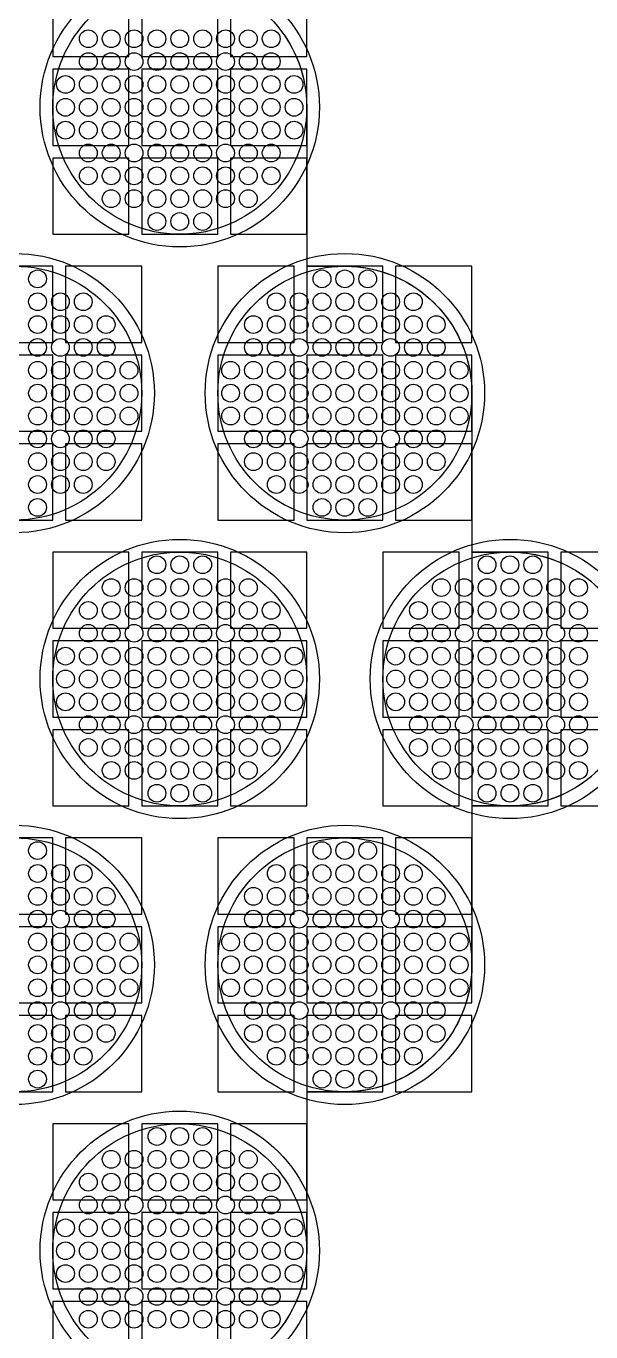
# Model space of a CAD drawing. Extents: x -49 to 54, y -38 to 38.
# Drawn here: x -23.79 to -21.57, y -4.14 to 1 of the extents above; entities that cross this region are included whole.
import ezdxf

# ---------------------------------------------------------------- set-up
doc = ezdxf.new("R2010")
doc.units = 0
for name, color, linetype in [('BACK_LAYER', 5, 'CONTINUOUS'), ('COND_LAYER_LOWER_ELECTRODE', 6, 'CONTINUOUS'), ('CONDUCTIVE_LAYER_BACK_LAYER', 2, 'CONTINUOUS'), ('EMITTER', 3, 'CONTINUOUS'), ('LOWER_ELECTRODE', 1, 'CONTINUOUS')]:
    doc.layers.add(name, color=color, linetype=linetype)

msp = doc.modelspace()

# ---------------------------------------------------------------- linework, layer by layer
at = {"layer": 'BACK_LAYER'}
for points in [[(-23.6884, 0.8807), (-23.3884, 0.8807), (-23.3884, 1.1807), (-23.6884, 1.1807)], [(-23.3384, 0.8807), (-23.0384, 0.8807), (-23.0384, 1.1807), (-23.3384, 1.1807)], [(-22.9884, 0.8807), (-22.6884, 0.8807), (-22.6884, 1.1807), (-22.9884, 1.1807)], [(-23.6884, 0.5307), (-23.3884, 0.5307), (-23.3884, 0.8307), (-23.6884, 0.8307)], [(-23.3384, 0.5307), (-23.0384, 0.5307), (-23.0384, 0.8307), (-23.3384, 0.8307)], [(-22.9884, 0.5307), (-22.6884, 0.5307), (-22.6884, 0.8307), (-22.9884, 0.8307)], [(-23.6884, 0.1807), (-23.3884, 0.1807), (-23.3884, 0.4807), (-23.6884, 0.4807)], [(-23.3384, 0.1807), (-23.0384, 0.1807), (-23.0384, 0.4807), (-23.3384, 0.4807)], [(-22.9884, 0.1807), (-22.6884, 0.1807), (-22.6884, 0.4807), (-22.9884, 0.4807)], [(-23.9884, -0.2451), (-23.6884, -0.2451), (-23.6884, 0.0549), (-23.9884, 0.0549)], [(-23.6384, -0.2451), (-23.3384, -0.2451), (-23.3384, 0.0549), (-23.6384, 0.0549)], [(-23.0384, -0.2451), (-22.7384, -0.2451), (-22.7384, 0.0549), (-23.0384, 0.0549)], [(-22.6884, -0.2451), (-22.3884, -0.2451), (-22.3884, 0.0549), (-22.6884, 0.0549)], [(-22.3384, -0.2451), (-22.0384, -0.2451), (-22.0384, 0.0549), (-22.3384, 0.0549)], [(-23.9884, -0.5951), (-23.6884, -0.5951), (-23.6884, -0.2951), (-23.9884, -0.2951)], [(-23.6384, -0.5951), (-23.3384, -0.5951), (-23.3384, -0.2951), (-23.6384, -0.2951)], [(-23.0384, -0.5951), (-22.7384, -0.5951), (-22.7384, -0.2951), (-23.0384, -0.2951)], [(-22.6884, -0.5951), (-22.3884, -0.5951), (-22.3884, -0.2951), (-22.6884, -0.2951)], [(-22.3384, -0.5951), (-22.0384, -0.5951), (-22.0384, -0.2951), (-22.3384, -0.2951)], [(-23.9884, -0.9451), (-23.6884, -0.9451), (-23.6884, -0.6451), (-23.9884, -0.6451)], [(-23.6384, -0.9451), (-23.3384, -0.9451), (-23.3384, -0.6451), (-23.6384, -0.6451)], [(-23.0384, -0.9451), (-22.7384, -0.9451), (-22.7384, -0.6451), (-23.0384, -0.6451)], [(-22.6884, -0.9451), (-22.3884, -0.9451), (-22.3884, -0.6451), (-22.6884, -0.6451)], [(-22.3384, -0.9451), (-22.0384, -0.9451), (-22.0384, -0.6451), (-22.3384, -0.6451)], [(-23.6884, -1.3709), (-23.3884, -1.3709), (-23.3884, -1.0709), (-23.6884, -1.0709)], [(-23.3384, -1.3709), (-23.0384, -1.3709), (-23.0384, -1.0709), (-23.3384, -1.0709)], [(-22.9884, -1.3709), (-22.6884, -1.3709), (-22.6884, -1.0709), (-22.9884, -1.0709)], [(-22.3884, -1.3709), (-22.0884, -1.3709), (-22.0884, -1.0709), (-22.3884, -1.0709)], [(-22.0384, -1.3709), (-21.7384, -1.3709), (-21.7384, -1.0709), (-22.0384, -1.0709)], [(-21.6884, -1.3709), (-21.3884, -1.3709), (-21.3884, -1.0709), (-21.6884, -1.0709)], [(-23.6884, -1.7209), (-23.3884, -1.7209), (-23.3884, -1.4209), (-23.6884, -1.4209)], [(-23.3384, -1.7209), (-23.0384, -1.7209), (-23.0384, -1.4209), (-23.3384, -1.4209)], [(-22.9884, -1.7209), (-22.6884, -1.7209), (-22.6884, -1.4209), (-22.9884, -1.4209)], [(-22.3884, -1.7209), (-22.0884, -1.7209), (-22.0884, -1.4209), (-22.3884, -1.4209)], [(-22.0384, -1.7209), (-21.7384, -1.7209), (-21.7384, -1.4209), (-22.0384, -1.4209)], [(-21.6884, -1.7209), (-21.3884, -1.7209), (-21.3884, -1.4209), (-21.6884, -1.4209)], [(-23.6884, -2.0709), (-23.3884, -2.0709), (-23.3884, -1.7709), (-23.6884, -1.7709)], [(-23.3384, -2.0709), (-23.0384, -2.0709), (-23.0384, -1.7709), (-23.3384, -1.7709)], [(-22.9884, -2.0709), (-22.6884, -2.0709), (-22.6884, -1.7709), (-22.9884, -1.7709)], [(-22.3884, -2.0709), (-22.0884, -2.0709), (-22.0884, -1.7709), (-22.3884, -1.7709)], [(-22.0384, -2.0709), (-21.7384, -2.0709), (-21.7384, -1.7709), (-22.0384, -1.7709)], [(-21.6884, -2.0709), (-21.3884, -2.0709), (-21.3884, -1.7709), (-21.6884, -1.7709)], [(-23.9884, -2.4968), (-23.6884, -2.4968), (-23.6884, -2.1968), (-23.9884, -2.1968)], [(-23.6384, -2.4968), (-23.3384, -2.4968), (-23.3384, -2.1968), (-23.6384, -2.1968)], [(-23.0384, -2.4968), (-22.7384, -2.4968), (-22.7384, -2.1968), (-23.0384, -2.1968)], [(-22.6884, -2.4968), (-22.3884, -2.4968), (-22.3884, -2.1968), (-22.6884, -2.1968)], [(-22.3384, -2.4968), (-22.0384, -2.4968), (-22.0384, -2.1968), (-22.3384, -2.1968)], [(-23.9884, -2.8468), (-23.6884, -2.8468), (-23.6884, -2.5468), (-23.9884, -2.5468)], [(-23.6384, -2.8468), (-23.3384, -2.8468), (-23.3384, -2.5468), (-23.6384, -2.5468)], [(-23.0384, -2.8468), (-22.7384, -2.8468), (-22.7384, -2.5468), (-23.0384, -2.5468)], [(-22.6884, -2.8468), (-22.3884, -2.8468), (-22.3884, -2.5468), (-22.6884, -2.5468)], [(-22.3384, -2.8468), (-22.0384, -2.8468), (-22.0384, -2.5468), (-22.3384, -2.5468)], [(-23.9884, -3.1968), (-23.6884, -3.1968), (-23.6884, -2.8968), (-23.9884, -2.8968)], [(-23.6384, -3.1968), (-23.3384, -3.1968), (-23.3384, -2.8968), (-23.6384, -2.8968)], [(-23.0384, -3.1968), (-22.7384, -3.1968), (-22.7384, -2.8968), (-23.0384, -2.8968)], [(-22.6884, -3.1968), (-22.3884, -3.1968), (-22.3884, -2.8968), (-22.6884, -2.8968)], [(-22.3384, -3.1968), (-22.0384, -3.1968), (-22.0384, -2.8968), (-22.3384, -2.8968)], [(-23.6884, -3.6226), (-23.3884, -3.6226), (-23.3884, -3.3226), (-23.6884, -3.3226)], [(-23.3384, -3.6226), (-23.0384, -3.6226), (-23.0384, -3.3226), (-23.3384, -3.3226)], [(-22.9884, -3.6226), (-22.6884, -3.6226), (-22.6884, -3.3226), (-22.9884, -3.3226)], [(-23.6884, -3.9726), (-23.3884, -3.9726), (-23.3884, -3.6726), (-23.6884, -3.6726)], [(-23.3384, -3.9726), (-23.0384, -3.9726), (-23.0384, -3.6726), (-23.3384, -3.6726)], [(-22.9884, -3.9726), (-22.6884, -3.9726), (-22.6884, -3.6726), (-22.9884, -3.6726)], [(-23.6884, -4.3226), (-23.3884, -4.3226), (-23.3884, -4.0226), (-23.6884, -4.0226)], [(-23.3384, -4.3226), (-23.0384, -4.3226), (-23.0384, -4.0226), (-23.3384, -4.0226)], [(-22.9884, -4.3226), (-22.6884, -4.3226), (-22.6884, -4.0226), (-22.9884, -4.0226)]]:
    msp.add_lwpolyline(points, close=True, dxfattribs=at)
at = {"layer": 'COND_LAYER_LOWER_ELECTRODE'}
for centre in [(-23.1884, 0.6807), (-23.8384, -0.4451), (-22.5384, -0.4451), (-23.1884, -1.5709), (-21.8884, -1.5709), (-23.8384, -2.6968), (-22.5384, -2.6968), (-23.1884, -3.8226)]:
    msp.add_circle(centre, 0.55, dxfattribs=at)
at = {"layer": 'CONDUCTIVE_LAYER_BACK_LAYER'}
for points in [[(-22.8111, 1.0088), (-22.7983, 0.9936), (-22.7862, 0.9778), (-22.7747, 0.9616), (-22.7639, 0.9449), (-22.7537, 0.9279), (-22.7442, 0.9104), (-22.7354, 0.8925), (-22.7274, 0.8744), (-22.72, 0.8559), (-22.7135, 0.8371), (-22.7076, 0.8181), (-22.7025, 0.7989), (-22.6982, 0.7795), (-22.6947, 0.7599), (-22.6919, 0.7402), (-22.6899, 0.7205), (-22.6888, 0.7006), (-22.6884, 0.6807), (-22.6884, 0.0548), (-22.5284, 0.0548), (-22.5086, 0.054), (-22.4887, 0.0524), (-22.469, 0.0501), (-22.4494, 0.0469), (-22.4299, 0.043), (-22.4106, 0.0383), (-22.3914, 0.0328), (-22.3726, 0.0266), (-22.3539, 0.0196), (-22.3356, 0.0119), (-22.3176, 0.0035), (-22.2999, -0.0056), (-22.2826, -0.0154), (-22.2658, -0.0259), (-22.2493, -0.0371), (-22.2333, -0.0489), (-22.2178, -0.0614), (-22.2028, -0.0744), (-22.1883, -0.088), (-22.1744, -0.1022), (-22.1611, -0.117), (-22.1483, -0.1322), (-22.1362, -0.148), (-22.1247, -0.1642), (-22.1139, -0.1809), (-22.1037, -0.198), (-22.0942, -0.2154), (-22.0854, -0.2333), (-22.0774, -0.2515), (-22.07, -0.2699), (-22.0635, -0.2887), (-22.0576, -0.3077), (-22.0525, -0.3269), (-22.0482, -0.3463), (-22.0447, -0.3659), (-22.0419, -0.3856), (-22.0399, -0.4054), (-22.0388, -0.4252), (-22.0384, -0.4451), (-22.0384, -1.071), (-21.8784, -1.071), (-21.8586, -1.0718), (-21.8387, -1.0734), (-21.819, -1.0758), (-21.7994, -1.0789), (-21.7799, -1.0828), (-21.7606, -1.0875), (-21.7414, -1.093), (-21.7226, -1.0992), (-21.7039, -1.1062), (-21.6856, -1.1139), (-21.6676, -1.1223), (-21.6499, -1.1314), (-21.6326, -1.1413), (-21.6158, -1.1518), (-21.5993, -1.1629), (-21.5833, -1.1748), (-21.5678, -1.1872)], [(-21.5678, -1.9547), (-21.5833, -1.9671), (-21.5993, -1.9789), (-21.6158, -1.9901), (-21.6326, -2.0006), (-21.6499, -2.0104), (-21.6676, -2.0195), (-21.6856, -2.028), (-21.7039, -2.0357), (-21.7226, -2.0426), (-21.7414, -2.0489), (-21.7606, -2.0543), (-21.7799, -2.059), (-21.7994, -2.0629), (-21.819, -2.0661), (-21.8387, -2.0685), (-21.8586, -2.07), (-21.8784, -2.0708), (-22.0384, -2.0708), (-22.0384, -2.6968), (-22.0388, -2.7166), (-22.0399, -2.7365), (-22.0419, -2.7563), (-22.0447, -2.776), (-22.0482, -2.7955), (-22.0525, -2.8149), (-22.0576, -2.8342), (-22.0635, -2.8532), (-22.07, -2.8719), (-22.0774, -2.8904), (-22.0854, -2.9086), (-22.0942, -2.9264), (-22.1037, -2.9439), (-22.1139, -2.961), (-22.1247, -2.9776), (-22.1362, -2.9939), (-22.1483, -3.0096), (-22.1611, -3.0249), (-22.1744, -3.0396), (-22.1883, -3.0538), (-22.2028, -3.0674), (-22.2178, -3.0805), (-22.2333, -3.0929), (-22.2493, -3.1047), (-22.2658, -3.1159), (-22.2826, -3.1264), (-22.2999, -3.1362), (-22.3176, -3.1454), (-22.3356, -3.1538), (-22.3539, -3.1615), (-22.3726, -3.1685), (-22.3914, -3.1747), (-22.4106, -3.1802), (-22.4299, -3.1849), (-22.4494, -3.1888), (-22.469, -3.1919), (-22.4887, -3.1943), (-22.5086, -3.1959), (-22.5284, -3.1967), (-22.6884, -3.1967), (-22.6884, -3.8226), (-22.6888, -3.8425), (-22.6899, -3.8623), (-22.6919, -3.8821), (-22.6947, -3.9018), (-22.6982, -3.9214), (-22.7025, -3.9408), (-22.7076, -3.96), (-22.7135, -3.979), (-22.72, -3.9978), (-22.7274, -4.0162), (-22.7354, -4.0344), (-22.7442, -4.0522), (-22.7537, -4.0697), (-22.7639, -4.0868), (-22.7747, -4.1035), (-22.7862, -4.1197), (-22.7983, -4.1354), (-22.8111, -4.1507)]]:
    msp.add_lwpolyline(points, dxfattribs=at)
at = {"layer": 'EMITTER'}
for centre in [(-23.1884, 0.6807), (-23.8384, -0.4451), (-22.5384, -0.4451), (-23.1884, -1.5709), (-21.8884, -1.5709), (-23.8384, -2.6968), (-22.5384, -2.6968), (-23.1884, -3.8226)]:
    msp.add_circle(centre, 0.5, dxfattribs=at)
at = {"layer": 'LOWER_ELECTRODE'}
for centre in [(-23.5484, 0.9507), (-23.4584, 0.9507), (-23.3684, 0.9507), (-23.2784, 0.9507), (-23.1884, 0.9507), (-23.0984, 0.9507), (-23.0084, 0.9507), (-22.9184, 0.9507), (-22.8284, 0.9507), (-23.5484, 0.8607), (-23.4584, 0.8607), (-23.3684, 0.8607), (-23.2784, 0.8607), (-23.1884, 0.8607), (-23.0984, 0.8607), (-23.0084, 0.8607), (-22.9184, 0.8607), (-22.8284, 0.8607), (-23.6384, 0.7707), (-23.5484, 0.7707), (-23.4584, 0.7707), (-23.3684, 0.7707), (-23.2784, 0.7707), (-23.1884, 0.7707), (-23.0984, 0.7707), (-23.0084, 0.7707), (-22.9184, 0.7707), (-22.8284, 0.7707), (-22.7384, 0.7707), (-23.6384, 0.6807), (-23.5484, 0.6807), (-23.4584, 0.6807), (-23.3684, 0.6807), (-23.2784, 0.6807), (-23.1884, 0.6807), (-23.0984, 0.6807), (-23.0084, 0.6807), (-22.9184, 0.6807), (-22.8284, 0.6807), (-22.7384, 0.6807), (-23.6384, 0.5907), (-23.5484, 0.5907), (-23.4584, 0.5907), (-23.3684, 0.5907), (-23.2784, 0.5907), (-23.1884, 0.5907), (-23.0984, 0.5907), (-23.0084, 0.5907), (-22.9184, 0.5907), (-22.8284, 0.5907), (-22.7384, 0.5907), (-23.5484, 0.5007), (-23.4584, 0.5007), (-23.3684, 0.5007), (-23.2784, 0.5007), (-23.1884, 0.5007), (-23.0984, 0.5007), (-23.0084, 0.5007), (-22.9184, 0.5007), (-22.8284, 0.5007), (-23.5484, 0.4107), (-23.4584, 0.4107), (-23.3684, 0.4107), (-23.2784, 0.4107), (-23.1884, 0.4107), (-23.0984, 0.4107), (-23.0084, 0.4107), (-22.9184, 0.4107), (-22.8284, 0.4107), (-23.4584, 0.3207), (-23.3684, 0.3207), (-23.2784, 0.3207), (-23.1884, 0.3207), (-23.0984, 0.3207), (-23.0084, 0.3207), (-22.9184, 0.3207), (-23.2784, 0.2307), (-23.1884, 0.2307), (-23.0984, 0.2307), (-23.7484, 0.0049), (-22.6284, 0.0049), (-22.5384, 0.0049), (-22.4484, 0.0049), (-23.7484, -0.0851), (-23.6584, -0.0851), (-23.5684, -0.0851), (-22.8084, -0.0851), (-22.7184, -0.0851), (-22.6284, -0.0851), (-22.5384, -0.0851), (-22.4484, -0.0851), (-22.3584, -0.0851), (-22.2684, -0.0851), (-23.7484, -0.1751), (-23.6584, -0.1751), (-23.5684, -0.1751), (-23.4784, -0.1751), (-22.8984, -0.1751), (-22.8084, -0.1751), (-22.7184, -0.1751), (-22.6284, -0.1751), (-22.5384, -0.1751), (-22.4484, -0.1751), (-22.3584, -0.1751), (-22.2684, -0.1751), (-22.1784, -0.1751), (-23.7484, -0.2651), (-23.6584, -0.2651), (-23.5684, -0.2651), (-23.4784, -0.2651), (-22.8984, -0.2651), (-22.8084, -0.2651), (-22.7184, -0.2651), (-22.6284, -0.2651), (-22.5384, -0.2651), (-22.4484, -0.2651), (-22.3584, -0.2651), (-22.2684, -0.2651), (-22.1784, -0.2651), (-23.7484, -0.3551), (-23.6584, -0.3551), (-23.5684, -0.3551), (-23.4784, -0.3551), (-23.3884, -0.3551), (-22.9884, -0.3551), (-22.8984, -0.3551), (-22.8084, -0.3551), (-22.7184, -0.3551), (-22.6284, -0.3551), (-22.5384, -0.3551), (-22.4484, -0.3551), (-22.3584, -0.3551), (-22.2684, -0.3551), (-22.1784, -0.3551), (-22.0884, -0.3551), (-23.7484, -0.4451), (-23.6584, -0.4451), (-23.5684, -0.4451), (-23.4784, -0.4451), (-23.3884, -0.4451), (-22.9884, -0.4451), (-22.8984, -0.4451), (-22.8084, -0.4451), (-22.7184, -0.4451), (-22.6284, -0.4451), (-22.5384, -0.4451), (-22.4484, -0.4451), (-22.3584, -0.4451), (-22.2684, -0.4451), (-22.1784, -0.4451), (-22.0884, -0.4451), (-23.7484, -0.5351), (-23.6584, -0.5351), (-23.5684, -0.5351), (-23.4784, -0.5351), (-23.3884, -0.5351), (-22.9884, -0.5351), (-22.8984, -0.5351), (-22.8084, -0.5351), (-22.7184, -0.5351), (-22.6284, -0.5351), (-22.5384, -0.5351), (-22.4484, -0.5351), (-22.3584, -0.5351), (-22.2684, -0.5351), (-22.1784, -0.5351), (-22.0884, -0.5351), (-23.7484, -0.6251), (-23.6584, -0.6251), (-23.5684, -0.6251), (-23.4784, -0.6251), (-22.8984, -0.6251), (-22.8084, -0.6251), (-22.7184, -0.6251), (-22.6284, -0.6251), (-22.5384, -0.6251), (-22.4484, -0.6251), (-22.3584, -0.6251), (-22.2684, -0.6251), (-22.1784, -0.6251), (-23.7484, -0.7151), (-23.6584, -0.7151), (-23.5684, -0.7151), (-23.4784, -0.7151), (-22.8984, -0.7151), (-22.8084, -0.7151), (-22.7184, -0.7151), (-22.6284, -0.7151), (-22.5384, -0.7151), (-22.4484, -0.7151), (-22.3584, -0.7151), (-22.2684, -0.7151), (-22.1784, -0.7151), (-23.7484, -0.8051), (-23.6584, -0.8051), (-23.5684, -0.8051), (-22.8084, -0.8051), (-22.7184, -0.8051), (-22.6284, -0.8051), (-22.5384, -0.8051), (-22.4484, -0.8051), (-22.3584, -0.8051), (-22.2684, -0.8051), (-23.7484, -0.8951), (-22.6284, -0.8951), (-22.5384, -0.8951), (-22.4484, -0.8951), (-23.2784, -1.1209), (-23.1884, -1.1209), (-23.0984, -1.1209), (-21.9784, -1.1209), (-21.8884, -1.1209), (-21.7984, -1.1209), (-23.4584, -1.2109), (-23.3684, -1.2109), (-23.2784, -1.2109), (-23.1884, -1.2109), (-23.0984, -1.2109), (-23.0084, -1.2109), (-22.9184, -1.2109), (-22.1584, -1.2109), (-22.0684, -1.2109), (-21.9784, -1.2109), (-21.8884, -1.2109), (-21.7984, -1.2109), (-21.7084, -1.2109), (-21.6184, -1.2109), (-23.5484, -1.3009), (-23.4584, -1.3009), (-23.3684, -1.3009), (-23.2784, -1.3009), (-23.1884, -1.3009), (-23.0984, -1.3009), (-23.0084, -1.3009), (-22.9184, -1.3009), (-22.8284, -1.3009), (-22.2484, -1.3009), (-22.1584, -1.3009), (-22.0684, -1.3009), (-21.9784, -1.3009), (-21.8884, -1.3009), (-21.7984, -1.3009), (-21.7084, -1.3009), (-21.6184, -1.3009), (-23.5484, -1.3909), (-23.4584, -1.3909), (-23.3684, -1.3909), (-23.2784, -1.3909), (-23.1884, -1.3909), (-23.0984, -1.3909), (-23.0084, -1.3909), (-22.9184, -1.3909), (-22.8284, -1.3909), (-22.2484, -1.3909), (-22.1584, -1.3909), (-22.0684, -1.3909), (-21.9784, -1.3909), (-21.8884, -1.3909), (-21.7984, -1.3909), (-21.7084, -1.3909), (-21.6184, -1.3909), (-23.6384, -1.4809), (-23.5484, -1.4809), (-23.4584, -1.4809), (-23.3684, -1.4809), (-23.2784, -1.4809), (-23.1884, -1.4809), (-23.0984, -1.4809), (-23.0084, -1.4809), (-22.9184, -1.4809), (-22.8284, -1.4809), (-22.7384, -1.4809), (-22.3384, -1.4809), (-22.2484, -1.4809), (-22.1584, -1.4809), (-22.0684, -1.4809), (-21.9784, -1.4809), (-21.8884, -1.4809), (-21.7984, -1.4809), (-21.7084, -1.4809), (-21.6184, -1.4809), (-23.6384, -1.5709), (-23.5484, -1.5709), (-23.4584, -1.5709), (-23.3684, -1.5709), (-23.2784, -1.5709), (-23.1884, -1.5709), (-23.0984, -1.5709), (-23.0084, -1.5709), (-22.9184, -1.5709), (-22.8284, -1.5709), (-22.7384, -1.5709), (-22.3384, -1.5709), (-22.2484, -1.5709), (-22.1584, -1.5709), (-22.0684, -1.5709), (-21.9784, -1.5709), (-21.8884, -1.5709), (-21.7984, -1.5709), (-21.7084, -1.5709), (-21.6184, -1.5709), (-23.6384, -1.6609), (-23.5484, -1.6609), (-23.4584, -1.6609), (-23.3684, -1.6609), (-23.2784, -1.6609), (-23.1884, -1.6609), (-23.0984, -1.6609), (-23.0084, -1.6609), (-22.9184, -1.6609), (-22.8284, -1.6609), (-22.7384, -1.6609), (-22.3384, -1.6609), (-22.2484, -1.6609), (-22.1584, -1.6609), (-22.0684, -1.6609), (-21.9784, -1.6609), (-21.8884, -1.6609), (-21.7984, -1.6609), (-21.7084, -1.6609), (-21.6184, -1.6609), (-23.5484, -1.7509), (-23.4584, -1.7509), (-23.3684, -1.7509), (-23.2784, -1.7509), (-23.1884, -1.7509), (-23.0984, -1.7509), (-23.0084, -1.7509), (-22.9184, -1.7509), (-22.8284, -1.7509), (-22.2484, -1.7509), (-22.1584, -1.7509), (-22.0684, -1.7509), (-21.9784, -1.7509), (-21.8884, -1.7509), (-21.7984, -1.7509), (-21.7084, -1.7509), (-21.6184, -1.7509), (-23.5484, -1.8409), (-23.4584, -1.8409), (-23.3684, -1.8409), (-23.2784, -1.8409), (-23.1884, -1.8409), (-23.0984, -1.8409), (-23.0084, -1.8409), (-22.9184, -1.8409), (-22.8284, -1.8409), (-22.2484, -1.8409), (-22.1584, -1.8409), (-22.0684, -1.8409), (-21.9784, -1.8409), (-21.8884, -1.8409), (-21.7984, -1.8409), (-21.7084, -1.8409), (-21.6184, -1.8409), (-23.4584, -1.9309), (-23.3684, -1.9309), (-23.2784, -1.9309), (-23.1884, -1.9309), (-23.0984, -1.9309), (-23.0084, -1.9309), (-22.9184, -1.9309), (-22.1584, -1.9309), (-22.0684, -1.9309), (-21.9784, -1.9309), (-21.8884, -1.9309), (-21.7984, -1.9309), (-21.7084, -1.9309), (-21.6184, -1.9309), (-23.2784, -2.0209), (-23.1884, -2.0209), (-23.0984, -2.0209), (-21.9784, -2.0209), (-21.8884, -2.0209), (-21.7984, -2.0209), (-23.7484, -2.2468), (-22.6284, -2.2468), (-22.5384, -2.2468), (-22.4484, -2.2468), (-23.7484, -2.3368), (-23.6584, -2.3368), (-23.5684, -2.3368), (-22.8084, -2.3368), (-22.7184, -2.3368), (-22.6284, -2.3368), (-22.5384, -2.3368), (-22.4484, -2.3368), (-22.3584, -2.3368), (-22.2684, -2.3368), (-23.7484, -2.4268), (-23.6584, -2.4268), (-23.5684, -2.4268), (-23.4784, -2.4268), (-22.8984, -2.4268), (-22.8084, -2.4268), (-22.7184, -2.4268), (-22.6284, -2.4268), (-22.5384, -2.4268), (-22.4484, -2.4268), (-22.3584, -2.4268), (-22.2684, -2.4268), (-22.1784, -2.4268), (-23.7484, -2.5168), (-23.6584, -2.5168), (-23.5684, -2.5168), (-23.4784, -2.5168), (-22.8984, -2.5168), (-22.8084, -2.5168), (-22.7184, -2.5168), (-22.6284, -2.5168), (-22.5384, -2.5168), (-22.4484, -2.5168), (-22.3584, -2.5168), (-22.2684, -2.5168), (-22.1784, -2.5168), (-23.7484, -2.6068), (-23.6584, -2.6068), (-23.5684, -2.6068), (-23.4784, -2.6068), (-23.3884, -2.6068), (-22.9884, -2.6068), (-22.8984, -2.6068), (-22.8084, -2.6068), (-22.7184, -2.6068), (-22.6284, -2.6068), (-22.5384, -2.6068), (-22.4484, -2.6068), (-22.3584, -2.6068), (-22.2684, -2.6068), (-22.1784, -2.6068), (-22.0884, -2.6068), (-23.7484, -2.6968), (-23.6584, -2.6968), (-23.5684, -2.6968), (-23.4784, -2.6968), (-23.3884, -2.6968), (-22.9884, -2.6968), (-22.8984, -2.6968), (-22.8084, -2.6968), (-22.7184, -2.6968), (-22.6284, -2.6968), (-22.5384, -2.6968), (-22.4484, -2.6968), (-22.3584, -2.6968), (-22.2684, -2.6968), (-22.1784, -2.6968), (-22.0884, -2.6968), (-23.7484, -2.7868), (-23.6584, -2.7868), (-23.5684, -2.7868), (-23.4784, -2.7868), (-23.3884, -2.7868), (-22.9884, -2.7868), (-22.8984, -2.7868), (-22.8084, -2.7868), (-22.7184, -2.7868), (-22.6284, -2.7868), (-22.5384, -2.7868), (-22.4484, -2.7868), (-22.3584, -2.7868), (-22.2684, -2.7868), (-22.1784, -2.7868), (-22.0884, -2.7868), (-23.7484, -2.8768), (-23.6584, -2.8768), (-23.5684, -2.8768), (-23.4784, -2.8768), (-22.8984, -2.8768), (-22.8084, -2.8768), (-22.7184, -2.8768), (-22.6284, -2.8768), (-22.5384, -2.8768), (-22.4484, -2.8768), (-22.3584, -2.8768), (-22.2684, -2.8768), (-22.1784, -2.8768), (-23.7484, -2.9668), (-23.6584, -2.9668), (-23.5684, -2.9668), (-23.4784, -2.9668), (-22.8984, -2.9668), (-22.8084, -2.9668), (-22.7184, -2.9668), (-22.6284, -2.9668), (-22.5384, -2.9668), (-22.4484, -2.9668), (-22.3584, -2.9668), (-22.2684, -2.9668), (-22.1784, -2.9668), (-23.7484, -3.0568), (-23.6584, -3.0568), (-23.5684, -3.0568), (-22.8084, -3.0568), (-22.7184, -3.0568), (-22.6284, -3.0568), (-22.5384, -3.0568), (-22.4484, -3.0568), (-22.3584, -3.0568), (-22.2684, -3.0568), (-23.7484, -3.1468), (-22.6284, -3.1468), (-22.5384, -3.1468), (-22.4484, -3.1468), (-23.2784, -3.3726), (-23.1884, -3.3726), (-23.0984, -3.3726), (-23.4584, -3.4626), (-23.3684, -3.4626), (-23.2784, -3.4626), (-23.1884, -3.4626), (-23.0984, -3.4626), (-23.0084, -3.4626), (-22.9184, -3.4626), (-23.5484, -3.5526), (-23.4584, -3.5526), (-23.3684, -3.5526), (-23.2784, -3.5526), (-23.1884, -3.5526), (-23.0984, -3.5526), (-23.0084, -3.5526), (-22.9184, -3.5526), (-22.8284, -3.5526), (-23.5484, -3.6426), (-23.4584, -3.6426), (-23.3684, -3.6426), (-23.2784, -3.6426), (-23.1884, -3.6426), (-23.0984, -3.6426), (-23.0084, -3.6426), (-22.9184, -3.6426), (-22.8284, -3.6426), (-23.6384, -3.7326), (-23.5484, -3.7326), (-23.4584, -3.7326), (-23.3684, -3.7326), (-23.2784, -3.7326), (-23.1884, -3.7326), (-23.0984, -3.7326), (-23.0084, -3.7326), (-22.9184, -3.7326), (-22.8284, -3.7326), (-22.7384, -3.7326), (-23.6384, -3.8226), (-23.5484, -3.8226), (-23.4584, -3.8226), (-23.3684, -3.8226), (-23.2784, -3.8226), (-23.1884, -3.8226), (-23.0984, -3.8226), (-23.0084, -3.8226), (-22.9184, -3.8226), (-22.8284, -3.8226), (-22.7384, -3.8226), (-23.6384, -3.9126), (-23.5484, -3.9126), (-23.4584, -3.9126), (-23.3684, -3.9126), (-23.2784, -3.9126), (-23.1884, -3.9126), (-23.0984, -3.9126), (-23.0084, -3.9126), (-22.9184, -3.9126), (-22.8284, -3.9126), (-22.7384, -3.9126), (-23.5484, -4.0026), (-23.4584, -4.0026), (-23.3684, -4.0026), (-23.2784, -4.0026), (-23.1884, -4.0026), (-23.0984, -4.0026), (-23.0084, -4.0026), (-22.9184, -4.0026), (-22.8284, -4.0026), (-23.5484, -4.0926), (-23.4584, -4.0926), (-23.3684, -4.0926), (-23.2784, -4.0926), (-23.1884, -4.0926), (-23.0984, -4.0926), (-23.0084, -4.0926), (-22.9184, -4.0926), (-22.8284, -4.0926)]:
    msp.add_circle(centre, 0.035, dxfattribs=at)

doc.saveas('drawing.dxf')
